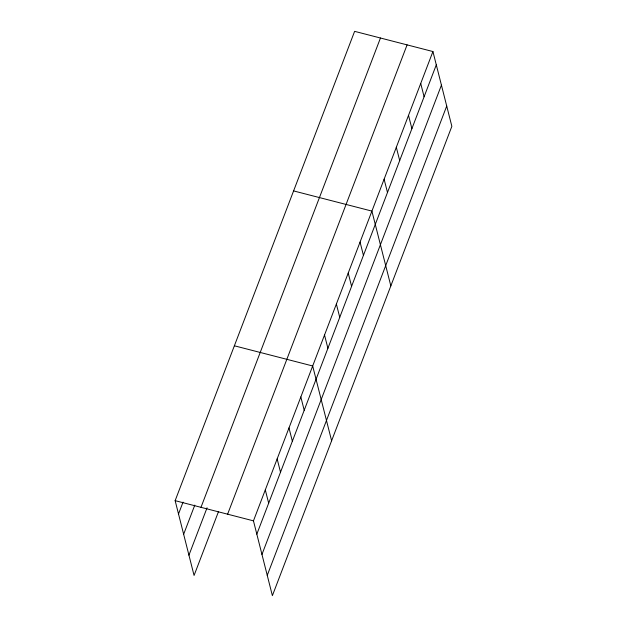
<?xml version="1.0" encoding="UTF-8"?>
<svg xmlns="http://www.w3.org/2000/svg" width="627" height="627" viewBox="0 0 627 627"><rect width="100%" height="100%" fill="white"/><g stroke="black" fill="none" stroke-linecap="round" stroke-linejoin="round"><path stroke-width="0.94" d="M218.455 511.695L194.072 575.461L175.145 500.667L354.616 31.35L432.928 51.539L451.855 126.333L272.384 595.65L253.457 520.849L432.928 51.539M178.515 513.975L183.037 502.133M183.648 534.267L194.793 505.111M200.985 507.329L380.464 38.012M188.939 555.169L207.051 507.799M227.617 514.187L407.088 44.878M256.827 534.157L436.298 64.847M261.961 554.448L441.432 85.139M267.251 575.359L446.722 106.041M293.593 190.914L371.905 211.103L390.833 285.904M234.373 345.79L312.685 365.98L331.612 440.773M175.145 500.667L253.457 520.849M420.725 83.446L424.095 96.762M408.522 115.36L411.892 128.676M396.319 147.274L399.689 160.583M384.116 179.189L387.478 192.497M360.063 242.077L363.433 255.385M348.22 273.051L351.59 286.359M336.37 304.024L339.74 317.34M324.527 334.998L327.897 348.314M300.835 396.954L304.205 410.262M288.992 427.927L292.362 441.236M277.15 458.901L280.512 472.209M265.299 489.875L268.669 503.183"/></g></svg>
